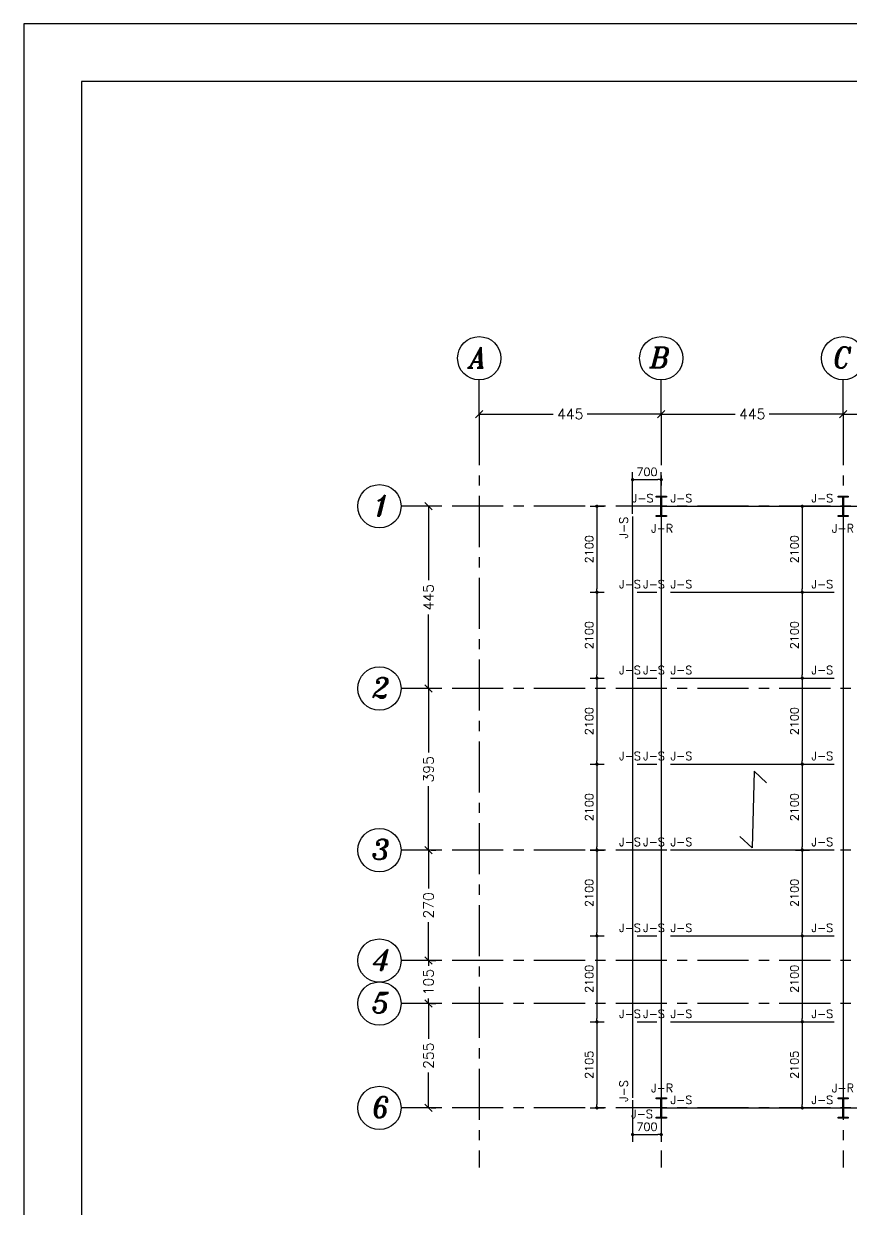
# Model space of a CAD drawing. Header units: inches. Extents: x 1387 to 2676, y -3005 to -2136.
# Drawn here: x 2545.66 to 2565.9, y -2679.38 to -2650.4 of the extents above; entities that cross this region are included whole.
import ezdxf
from ezdxf.enums import TextEntityAlignment as Align

# ---------------------------------------------------------------- set-up
doc = ezdxf.new("R2010")
doc.units = ezdxf.units.IN
doc.header["$MEASUREMENT"] = 0
doc.linetypes.add('CENTER', pattern=[2, 1.25, -0.25, 0.25, -0.25])
doc.linetypes.add('DASHDOTX2', pattern=[2, 1, -0.5, 0, -0.5])
for name, color, linetype in [('1', 1, 'Continuous'), ('3G', 3, 'Continuous'), ('6M', 6, 'Continuous'), ('AA-IPE300', 27, 'Continuous'), ('Ax', 1, 'DASHDOTX2'), ('AXE', 1, 'CENTER'), ('DIM', 8, 'Continuous'), ('lateral brace', 5, 'Continuous'), ('Layer4', 118, 'Continuous'), ('MEMBER TEXT', 7, 'Continuous'), ('text1', 255, 'Continuous')]:
    doc.layers.add(name, color=color, linetype=linetype)
doc.styles.add('ITALICT', font='italict')
doc.styles.add('ROMANS', font='ROMANS')
doc.styles.add('ROMANT', font='romant')
doc.dimstyles.new('1-100r', dxfattribs={"dimscale": 0, "dimtxt": 0.25, "dimasz": 0.18, "dimexe": 0.18, "dimexo": 0.0625, "dimgap": 0.09, "dimtad": 0, "dimdec": 0, "dimlfac": 100, "dimzin": 0, "dimdsep": 46, "dimtxsty": 'ROMANT', "dimblk": 'OBLIQUE', "dimcen": 0.09, "dimclrd": 1, "dimclre": 1, "dimclrt": 2, "dimadec": 0, "dimazin": 0, "dimtfac": 1, "dimtdec": 0, "dimtofl": 0, "dimtmove": 2, "dimatfit": 3, "dimldrblk": 'OBLIQUE', "dimfxl": 0.18, "dimtolj": 1, "dimtzin": 0, "dimarcsym": 0})
doc.dimstyles.new('Copy of 1-100', dxfattribs={"dimtxt": 0.2, "dimasz": 0.08, "dimexe": 0.18, "dimexo": 0.0625, "dimgap": 0.09, "dimtad": 1, "dimdec": 0, "dimlfac": 1000, "dimdsep": 46, "dimtxsty": 'ROMANT', "dimblk": 'DOT', "dimcen": 0.09, "dimclrd": 1, "dimclre": 1, "dimclrt": 3, "dimadec": 0, "dimazin": 0, "dimtfac": 1, "dimtdec": 0, "dimtix": 1, "dimtofl": 0, "dimtmove": 2, "dimatfit": 3, "dimldrblk": 'DOT', "dimfxl": 1, "dimtolj": 1, "dimarcsym": 0})

# ---------------------------------------------------------------- blocks, each defined once
blk = doc.blocks.new('_Oblique')
at = {"color": 0, "linetype": 'ByBlock', "lineweight": -2}
blk.add_line((-0.5, -0.5), (0.5, 0.5), dxfattribs=at)
blk = doc.blocks.new('*D387')
at = {"layer": 'Defpoints', "color": 0, "ltscale": 0.05, "transparency": 16777216}
for p in [(2556.805, -2659.94), (2561.255, -2659.94), (2561.255, -2659.94)]:
    blk.add_point(p, dxfattribs=at)
at = {"layer": 'Layer4', "color": 1, "lineweight": -2, "ltscale": 0.05, "transparency": 16777216}
for p, q in [((2556.805, -2659.877), (2556.805, -2659.76)), ((2561.255, -2659.877), (2561.255, -2659.76)), ((2556.805, -2659.94), (2558.613, -2659.94)), ((2561.255, -2659.94), (2559.447, -2659.94))]:
    blk.add_line(p, q, dxfattribs=at)
at = {"layer": 'Layer4', "color": 1, "lineweight": -2, "ltscale": 0.05, "transparency": 16777216, "xscale": 0.18, "yscale": 0.18, "zscale": 0.18, "rotation": 180}
blk.add_blockref('_Oblique', (2556.805, -2659.94), dxfattribs=at)
at = {"layer": 'Layer4', "color": 1, "lineweight": -2, "ltscale": 0.05, "transparency": 16777216, "xscale": 0.18, "yscale": 0.18, "zscale": 0.18}
blk.add_blockref('_Oblique', (2561.255, -2659.94), dxfattribs=at)
at = {"layer": 'Layer4', "color": 2, "ltscale": 0.05, "transparency": 16777216, "insert": (2559.03, -2659.94), "char_height": 0.25, "attachment_point": 5, "style": 'ROMANT'}
blk.add_mtext('\\A1;445', dxfattribs=at)
blk = doc.blocks.new('*D388')
at = {"layer": 'Defpoints', "color": 0, "ltscale": 0.05, "transparency": 16777216}
for p in [(2561.255, -2659.94), (2565.705, -2659.94), (2565.705, -2659.94)]:
    blk.add_point(p, dxfattribs=at)
at = {"layer": 'Layer4', "color": 1, "lineweight": -2, "ltscale": 0.05, "transparency": 16777216}
for p, q in [((2561.255, -2659.877), (2561.255, -2659.76)), ((2565.705, -2659.877), (2565.705, -2659.76)), ((2561.255, -2659.94), (2563.063, -2659.94)), ((2565.705, -2659.94), (2563.897, -2659.94))]:
    blk.add_line(p, q, dxfattribs=at)
at = {"layer": 'Layer4', "color": 1, "lineweight": -2, "ltscale": 0.05, "transparency": 16777216, "xscale": 0.18, "yscale": 0.18, "zscale": 0.18, "rotation": 180}
blk.add_blockref('_Oblique', (2561.255, -2659.94), dxfattribs=at)
at = {"layer": 'Layer4', "color": 1, "lineweight": -2, "ltscale": 0.05, "transparency": 16777216, "xscale": 0.18, "yscale": 0.18, "zscale": 0.18}
blk.add_blockref('_Oblique', (2565.705, -2659.94), dxfattribs=at)
at = {"layer": 'Layer4', "color": 2, "ltscale": 0.05, "transparency": 16777216, "insert": (2563.48, -2659.94), "char_height": 0.25, "attachment_point": 5, "style": 'ROMANT'}
blk.add_mtext('\\A1;445', dxfattribs=at)
blk = doc.blocks.new('*D389')
at = {"layer": 'Defpoints', "color": 0, "ltscale": 0.05, "transparency": 16777216}
for p in [(2565.705, -2659.94), (2570.155, -2659.94), (2570.155, -2659.94)]:
    blk.add_point(p, dxfattribs=at)
at = {"layer": 'Layer4', "color": 1, "lineweight": -2, "ltscale": 0.05, "transparency": 16777216}
for p, q in [((2565.705, -2659.877), (2565.705, -2659.76)), ((2570.155, -2659.877), (2570.155, -2659.76)), ((2565.705, -2659.94), (2567.513, -2659.94)), ((2570.155, -2659.94), (2568.347, -2659.94))]:
    blk.add_line(p, q, dxfattribs=at)
at = {"layer": 'Layer4', "color": 1, "lineweight": -2, "ltscale": 0.05, "transparency": 16777216, "xscale": 0.18, "yscale": 0.18, "zscale": 0.18, "rotation": 180}
blk.add_blockref('_Oblique', (2565.705, -2659.94), dxfattribs=at)
at = {"layer": 'Layer4', "color": 1, "lineweight": -2, "ltscale": 0.05, "transparency": 16777216, "xscale": 0.18, "yscale": 0.18, "zscale": 0.18}
blk.add_blockref('_Oblique', (2570.155, -2659.94), dxfattribs=at)
at = {"layer": 'Layer4', "color": 2, "ltscale": 0.05, "transparency": 16777216, "insert": (2567.93, -2659.94), "char_height": 0.25, "attachment_point": 5, "style": 'ROMANT'}
blk.add_mtext('\\A1;445', dxfattribs=at)
blk = doc.blocks.new('*D374')
at = {"layer": 'Defpoints', "color": 0, "ltscale": 0.05, "transparency": 16777216}
for p in [(2555.625, -2662.195), (2555.563, -2666.647), (2555.625, -2666.647)]:
    blk.add_point(p, dxfattribs=at)
at = {"layer": 'Layer4', "color": 1, "lineweight": -2, "ltscale": 0.05, "transparency": 16777216}
for p, q in [((2555.563, -2662.195), (2555.383, -2662.195)), ((2555.563, -2662.195), (2555.563, -2664.004)), ((2555.563, -2666.647), (2555.563, -2664.838)), ((2555.563, -2666.647), (2555.383, -2666.647))]:
    blk.add_line(p, q, dxfattribs=at)
at = {"layer": 'Layer4', "color": 1, "lineweight": -2, "ltscale": 0.05, "transparency": 16777216, "xscale": 0.18, "yscale": 0.18, "zscale": 0.18}
for p, rotation in [((2555.563, -2662.195), 90), ((2555.563, -2666.647), 270)]:
    blk.add_blockref('_Oblique', p, dxfattribs=dict(at, rotation=rotation))
at = {"layer": 'Layer4', "color": 2, "ltscale": 0.05, "transparency": 16777216, "insert": (2555.563, -2664.421), "char_height": 0.25, "attachment_point": 5, "rotation": 90, "style": 'ROMANT'}
blk.add_mtext('\\A1;445', dxfattribs=at)
blk = doc.blocks.new('*D392')
at = {"layer": 'Defpoints', "color": 0, "ltscale": 0.05, "transparency": 16777216}
for p in [(2555.625, -2666.647), (2555.563, -2670.599), (2555.563, -2670.599)]:
    blk.add_point(p, dxfattribs=at)
at = {"layer": 'Layer4', "color": 1, "lineweight": -2, "ltscale": 0.05, "transparency": 16777216}
for p, q in [((2555.563, -2666.647), (2555.383, -2666.647)), ((2555.563, -2666.647), (2555.563, -2668.212)), ((2555.563, -2670.599), (2555.563, -2669.035)), ((2555.626, -2670.599), (2555.743, -2670.599))]:
    blk.add_line(p, q, dxfattribs=at)
at = {"layer": 'Layer4', "color": 1, "lineweight": -2, "ltscale": 0.05, "transparency": 16777216, "xscale": 0.18, "yscale": 0.18, "zscale": 0.18}
for p, rotation in [((2555.563, -2666.647), 90), ((2555.563, -2670.599), 270)]:
    blk.add_blockref('_Oblique', p, dxfattribs=dict(at, rotation=rotation))
at = {"layer": 'Layer4', "color": 2, "ltscale": 0.05, "transparency": 16777216, "insert": (2555.563, -2668.623), "char_height": 0.25, "attachment_point": 5, "rotation": 90, "style": 'ROMANT'}
blk.add_mtext('\\A1;395', dxfattribs=at)
blk = doc.blocks.new('*D393')
at = {"layer": 'Defpoints', "color": 0, "ltscale": 0.05, "transparency": 16777216}
for p in [(2555.563, -2673.299), (2555.563, -2674.349), (2555.563, -2674.349)]:
    blk.add_point(p, dxfattribs=at)
at = {"layer": 'Layer4', "color": 1, "lineweight": -2, "ltscale": 0.05, "transparency": 16777216}
for p, q in [((2555.563, -2673.299), (2555.563, -2673.425)), ((2555.626, -2673.299), (2555.743, -2673.299)), ((2555.563, -2674.349), (2555.563, -2674.224)), ((2555.626, -2674.349), (2555.743, -2674.349))]:
    blk.add_line(p, q, dxfattribs=at)
at = {"layer": 'Layer4', "color": 1, "lineweight": -2, "ltscale": 0.05, "transparency": 16777216, "xscale": 0.18, "yscale": 0.18, "zscale": 0.18}
for p, rotation in [((2555.563, -2673.299), 90), ((2555.563, -2674.349), 270)]:
    blk.add_blockref('_Oblique', p, dxfattribs=dict(at, rotation=rotation))
at = {"layer": 'Layer4', "color": 2, "ltscale": 0.05, "transparency": 16777216, "insert": (2555.563, -2673.824), "char_height": 0.25, "attachment_point": 5, "rotation": 90, "style": 'ROMANT'}
blk.add_mtext('\\A1;105', dxfattribs=at)
blk = doc.blocks.new('*D394')
at = {"layer": 'Defpoints', "color": 0, "ltscale": 0.05, "transparency": 16777216}
for p in [(2555.563, -2674.349), (2555.563, -2676.899), (2555.563, -2676.899)]:
    blk.add_point(p, dxfattribs=at)
at = {"layer": 'Layer4', "color": 1, "lineweight": -2, "ltscale": 0.05, "transparency": 16777216}
for p, q in [((2555.563, -2674.349), (2555.563, -2675.213)), ((2555.626, -2674.349), (2555.743, -2674.349)), ((2555.563, -2676.899), (2555.563, -2676.036)), ((2555.626, -2676.899), (2555.743, -2676.899))]:
    blk.add_line(p, q, dxfattribs=at)
at = {"layer": 'Layer4', "color": 1, "lineweight": -2, "ltscale": 0.05, "transparency": 16777216, "xscale": 0.18, "yscale": 0.18, "zscale": 0.18}
for p, rotation in [((2555.563, -2674.349), 90), ((2555.563, -2676.899), 270)]:
    blk.add_blockref('_Oblique', p, dxfattribs=dict(at, rotation=rotation))
at = {"layer": 'Layer4', "color": 2, "ltscale": 0.05, "transparency": 16777216, "insert": (2555.563, -2675.624), "char_height": 0.25, "attachment_point": 5, "rotation": 90, "style": 'ROMANT'}
blk.add_mtext('\\A1;255', dxfattribs=at)
blk = doc.blocks.new('*D371')
at = {"layer": 'Defpoints', "color": 0, "ltscale": 0.05, "transparency": 16777216}
for p in [(2555.563, -2670.599), (2555.563, -2673.299), (2555.563, -2673.299)]:
    blk.add_point(p, dxfattribs=at)
at = {"layer": 'Layer4', "color": 1, "lineweight": -2, "ltscale": 0.05, "transparency": 16777216}
for p, q in [((2555.563, -2670.599), (2555.563, -2671.538)), ((2555.626, -2670.599), (2555.743, -2670.599)), ((2555.563, -2673.299), (2555.563, -2672.361)), ((2555.626, -2673.299), (2555.743, -2673.299))]:
    blk.add_line(p, q, dxfattribs=at)
at = {"layer": 'Layer4', "color": 1, "lineweight": -2, "ltscale": 0.05, "transparency": 16777216, "xscale": 0.18, "yscale": 0.18, "zscale": 0.18}
for p, rotation in [((2555.563, -2670.599), 90), ((2555.563, -2673.299), 270)]:
    blk.add_blockref('_Oblique', p, dxfattribs=dict(at, rotation=rotation))
at = {"layer": 'Layer4', "color": 2, "ltscale": 0.05, "transparency": 16777216, "insert": (2555.563, -2671.949), "char_height": 0.25, "attachment_point": 5, "rotation": 90, "style": 'ROMANT'}
blk.add_mtext('\\A1;270', dxfattribs=at)
blk = doc.blocks.new('DOT')
at = {"layer": 'DIM', "color": 0, "linetype": 'ByBlock'}
blk.add_line((-0.5, 0), (-1, 0), dxfattribs=at)
at = {"layer": 'DIM', "color": 0, "linetype": 'ByBlock', "const_width": 0.5}
blk.add_lwpolyline([(-0.25, 0, 1), (0.25, 0, 1)], format="xyb", close=True, dxfattribs=at)
blk = doc.blocks.new('*D395')
at = {"color": 1, "lineweight": -2, "transparency": 16777216}
for p, q in [((2564.542, -2674.795), (2564.883, -2674.795)), ((2564.703, -2674.875), (2564.703, -2676.819)), ((2564.542, -2676.899), (2564.883, -2676.899))]:
    blk.add_line(p, q, dxfattribs=at)
at = {"layer": 'Defpoints', "color": 0, "transparency": 16777216}
for p in [(2564.479, -2674.795), (2564.479, -2676.899), (2564.703, -2676.899)]:
    blk.add_point(p, dxfattribs=at)
at = {"color": 1, "lineweight": -2, "transparency": 16777216, "xscale": 0.08, "yscale": 0.08, "zscale": 0.08}
for p, rotation in [((2564.703, -2674.795), 90), ((2564.703, -2676.899), 270)]:
    blk.add_blockref('DOT', p, dxfattribs=dict(at, rotation=rotation))
at = {"color": 3, "transparency": 16777216, "insert": (2564.513, -2675.847), "char_height": 0.2, "attachment_point": 5, "rotation": 90, "style": 'ROMANT'}
blk.add_mtext('\\A1;2105', dxfattribs=at)
blk = doc.blocks.new('_Dot')
at = {"layer": 'DIM', "color": 0, "lineweight": -2}
blk.add_line((-0.5, 0), (-1, 0), dxfattribs=at)
at = {"layer": 'DIM', "color": 0, "const_width": 0.5}
blk.add_lwpolyline([(-0.25, 0, 1), (0.25, 0, 1)], format="xyb", close=True, dxfattribs=at)
blk = doc.blocks.new('*D358')
at = {"color": 1, "lineweight": -2, "transparency": 16777216}
for p, q in [((2564.542, -2672.695), (2564.883, -2672.695)), ((2564.703, -2672.775), (2564.703, -2674.715)), ((2564.542, -2674.795), (2564.883, -2674.795))]:
    blk.add_line(p, q, dxfattribs=at)
at = {"layer": 'Defpoints', "color": 0, "transparency": 16777216}
for p in [(2564.479, -2672.695), (2564.479, -2674.795), (2564.703, -2674.795)]:
    blk.add_point(p, dxfattribs=at)
at = {"color": 1, "lineweight": -2, "transparency": 16777216, "xscale": 0.08, "yscale": 0.08, "zscale": 0.08}
for p, rotation in [((2564.703, -2672.695), 90), ((2564.703, -2674.795), 270)]:
    blk.add_blockref('DOT', p, dxfattribs=dict(at, rotation=rotation))
at = {"color": 3, "transparency": 16777216, "insert": (2564.513, -2673.745), "char_height": 0.2, "attachment_point": 5, "rotation": 90, "style": 'ROMANT'}
blk.add_mtext('\\A1;2100', dxfattribs=at)
blk = doc.blocks.new('*D359')
at = {"color": 1, "lineweight": -2, "transparency": 16777216}
for p, q in [((2564.542, -2670.595), (2564.883, -2670.595)), ((2564.703, -2670.675), (2564.703, -2672.615)), ((2564.542, -2672.695), (2564.883, -2672.695))]:
    blk.add_line(p, q, dxfattribs=at)
at = {"layer": 'Defpoints', "color": 0, "transparency": 16777216}
for p in [(2564.479, -2670.595), (2564.479, -2672.695), (2564.703, -2672.695)]:
    blk.add_point(p, dxfattribs=at)
at = {"color": 1, "lineweight": -2, "transparency": 16777216, "xscale": 0.08, "yscale": 0.08, "zscale": 0.08}
for p, rotation in [((2564.703, -2670.595), 90), ((2564.703, -2672.695), 270)]:
    blk.add_blockref('DOT', p, dxfattribs=dict(at, rotation=rotation))
at = {"color": 3, "transparency": 16777216, "insert": (2564.513, -2671.645), "char_height": 0.2, "attachment_point": 5, "rotation": 90, "style": 'ROMANT'}
blk.add_mtext('\\A1;2100', dxfattribs=at)
blk = doc.blocks.new('*D366')
at = {"color": 1, "lineweight": -2, "transparency": 16777216}
for p, q in [((2564.542, -2668.499), (2564.883, -2668.499)), ((2564.703, -2668.579), (2564.703, -2670.519)), ((2564.542, -2670.599), (2564.883, -2670.599))]:
    blk.add_line(p, q, dxfattribs=at)
at = {"layer": 'Defpoints', "color": 0, "transparency": 16777216}
for p in [(2564.479, -2668.499), (2564.479, -2670.599), (2564.703, -2670.599)]:
    blk.add_point(p, dxfattribs=at)
at = {"color": 1, "lineweight": -2, "transparency": 16777216, "xscale": 0.08, "yscale": 0.08, "zscale": 0.08}
for p, rotation in [((2564.703, -2668.499), 90), ((2564.703, -2670.599), 270)]:
    blk.add_blockref('DOT', p, dxfattribs=dict(at, rotation=rotation))
at = {"color": 3, "transparency": 16777216, "insert": (2564.513, -2669.549), "char_height": 0.2, "attachment_point": 5, "rotation": 90, "style": 'ROMANT'}
blk.add_mtext('\\A1;2100', dxfattribs=at)
blk = doc.blocks.new('*D367')
at = {"color": 1, "lineweight": -2, "transparency": 16777216}
for p, q in [((2564.542, -2666.395), (2564.883, -2666.395)), ((2564.703, -2666.475), (2564.703, -2668.415)), ((2564.542, -2668.495), (2564.883, -2668.495))]:
    blk.add_line(p, q, dxfattribs=at)
at = {"layer": 'Defpoints', "color": 0, "transparency": 16777216}
for p in [(2564.479, -2666.395), (2564.479, -2668.495), (2564.703, -2668.495)]:
    blk.add_point(p, dxfattribs=at)
at = {"color": 1, "lineweight": -2, "transparency": 16777216, "xscale": 0.08, "yscale": 0.08, "zscale": 0.08}
for p, rotation in [((2564.703, -2666.395), 90), ((2564.703, -2668.495), 270)]:
    blk.add_blockref('DOT', p, dxfattribs=dict(at, rotation=rotation))
at = {"color": 3, "transparency": 16777216, "insert": (2564.513, -2667.445), "char_height": 0.2, "attachment_point": 5, "rotation": 90, "style": 'ROMANT'}
blk.add_mtext('\\A1;2100', dxfattribs=at)
blk = doc.blocks.new('*D368')
at = {"color": 1, "lineweight": -2, "transparency": 16777216}
for p, q in [((2564.542, -2664.295), (2564.883, -2664.295)), ((2564.703, -2664.375), (2564.703, -2666.315)), ((2564.542, -2666.395), (2564.883, -2666.395))]:
    blk.add_line(p, q, dxfattribs=at)
at = {"layer": 'Defpoints', "color": 0, "transparency": 16777216}
for p in [(2564.479, -2664.295), (2564.479, -2666.395), (2564.703, -2666.395)]:
    blk.add_point(p, dxfattribs=at)
at = {"color": 1, "lineweight": -2, "transparency": 16777216, "xscale": 0.08, "yscale": 0.08, "zscale": 0.08}
for p, rotation in [((2564.703, -2664.295), 90), ((2564.703, -2666.395), 270)]:
    blk.add_blockref('DOT', p, dxfattribs=dict(at, rotation=rotation))
at = {"color": 3, "transparency": 16777216, "insert": (2564.513, -2665.345), "char_height": 0.2, "attachment_point": 5, "rotation": 90, "style": 'ROMANT'}
blk.add_mtext('\\A1;2100', dxfattribs=at)
blk = doc.blocks.new('*D399')
at = {"color": 1, "lineweight": -2, "transparency": 16777216}
for p, q in [((2560.555, -2662.382), (2560.555, -2661.364)), ((2561.255, -2662.382), (2561.255, -2661.364)), ((2560.635, -2661.544), (2561.175, -2661.544))]:
    blk.add_line(p, q, dxfattribs=at)
at = {"layer": 'Defpoints', "color": 0, "transparency": 16777216}
for p in [(2561.255, -2661.544), (2560.555, -2662.445), (2561.255, -2662.445)]:
    blk.add_point(p, dxfattribs=at)
at = {"color": 1, "lineweight": -2, "transparency": 16777216, "xscale": 0.08, "yscale": 0.08, "zscale": 0.08, "rotation": 180}
blk.add_blockref('DOT', (2560.555, -2661.544), dxfattribs=at)
at = {"color": 1, "lineweight": -2, "transparency": 16777216, "xscale": 0.08, "yscale": 0.08, "zscale": 0.08}
blk.add_blockref('DOT', (2561.255, -2661.544), dxfattribs=at)
at = {"color": 3, "transparency": 16777216, "insert": (2560.905, -2661.354), "char_height": 0.2, "attachment_point": 5, "style": 'ROMANT'}
blk.add_mtext('\\A1;700', dxfattribs=at)
blk = doc.blocks.new('*D400')
at = {"color": 1, "lineweight": -2, "transparency": 16777216}
for p, q in [((2560.555, -2676.712), (2560.555, -2677.73)), ((2561.255, -2676.712), (2561.255, -2677.73)), ((2560.635, -2677.55), (2561.175, -2677.55))]:
    blk.add_line(p, q, dxfattribs=at)
at = {"layer": 'Defpoints', "color": 0, "transparency": 16777216}
for p in [(2560.555, -2676.649), (2561.255, -2676.649), (2561.255, -2677.55)]:
    blk.add_point(p, dxfattribs=at)
at = {"color": 1, "lineweight": -2, "transparency": 16777216, "xscale": 0.08, "yscale": 0.08, "zscale": 0.08, "rotation": 180}
blk.add_blockref('DOT', (2560.555, -2677.55), dxfattribs=at)
at = {"color": 1, "lineweight": -2, "transparency": 16777216, "xscale": 0.08, "yscale": 0.08, "zscale": 0.08}
blk.add_blockref('DOT', (2561.255, -2677.55), dxfattribs=at)
at = {"color": 3, "transparency": 16777216, "insert": (2560.905, -2677.36), "char_height": 0.2, "attachment_point": 5, "style": 'ROMANT'}
blk.add_mtext('\\A1;700', dxfattribs=at)
blk = doc.blocks.new('*D510')
at = {"color": 1, "lineweight": -2, "transparency": 16777216}
for p, q in [((2564.542, -2662.195), (2564.883, -2662.195)), ((2564.703, -2662.275), (2564.703, -2664.215)), ((2564.542, -2664.295), (2564.883, -2664.295))]:
    blk.add_line(p, q, dxfattribs=at)
at = {"layer": 'Defpoints', "color": 0, "transparency": 16777216}
for p in [(2564.479, -2662.195), (2564.479, -2664.295), (2564.703, -2664.295)]:
    blk.add_point(p, dxfattribs=at)
at = {"color": 1, "lineweight": -2, "transparency": 16777216, "xscale": 0.08, "yscale": 0.08, "zscale": 0.08}
for p, rotation in [((2564.703, -2662.195), 90), ((2564.703, -2664.295), 270)]:
    blk.add_blockref('DOT', p, dxfattribs=dict(at, rotation=rotation))
at = {"color": 3, "transparency": 16777216, "insert": (2564.513, -2663.245), "char_height": 0.2, "attachment_point": 5, "rotation": 90, "style": 'ROMANT'}
blk.add_mtext('\\A1;2100', dxfattribs=at)
blk = doc.blocks.new('*D532')
at = {"color": 1, "lineweight": -2, "transparency": 16777216}
for p, q in [((2559.52, -2674.795), (2559.862, -2674.795)), ((2559.682, -2674.875), (2559.682, -2676.819)), ((2559.52, -2676.899), (2559.862, -2676.899))]:
    blk.add_line(p, q, dxfattribs=at)
at = {"layer": 'Defpoints', "color": 0, "transparency": 16777216}
for p in [(2559.458, -2674.795), (2559.458, -2676.899), (2559.682, -2676.899)]:
    blk.add_point(p, dxfattribs=at)
at = {"color": 1, "lineweight": -2, "transparency": 16777216, "xscale": 0.08, "yscale": 0.08, "zscale": 0.08}
for p, rotation in [((2559.682, -2674.795), 90), ((2559.682, -2676.899), 270)]:
    blk.add_blockref('DOT', p, dxfattribs=dict(at, rotation=rotation))
at = {"color": 3, "transparency": 16777216, "insert": (2559.492, -2675.847), "char_height": 0.2, "attachment_point": 5, "rotation": 90, "style": 'ROMANT'}
blk.add_mtext('\\A1;2105', dxfattribs=at)
blk = doc.blocks.new('*D533')
at = {"color": 1, "lineweight": -2, "transparency": 16777216}
for p, q in [((2559.52, -2672.695), (2559.862, -2672.695)), ((2559.682, -2672.775), (2559.682, -2674.715)), ((2559.52, -2674.795), (2559.862, -2674.795))]:
    blk.add_line(p, q, dxfattribs=at)
at = {"layer": 'Defpoints', "color": 0, "transparency": 16777216}
for p in [(2559.458, -2672.695), (2559.458, -2674.795), (2559.682, -2674.795)]:
    blk.add_point(p, dxfattribs=at)
at = {"color": 1, "lineweight": -2, "transparency": 16777216, "xscale": 0.08, "yscale": 0.08, "zscale": 0.08}
for p, rotation in [((2559.682, -2672.695), 90), ((2559.682, -2674.795), 270)]:
    blk.add_blockref('DOT', p, dxfattribs=dict(at, rotation=rotation))
at = {"color": 3, "transparency": 16777216, "insert": (2559.492, -2673.745), "char_height": 0.2, "attachment_point": 5, "rotation": 90, "style": 'ROMANT'}
blk.add_mtext('\\A1;2100', dxfattribs=at)
blk = doc.blocks.new('*D534')
at = {"color": 1, "lineweight": -2, "transparency": 16777216}
for p, q in [((2559.52, -2670.595), (2559.862, -2670.595)), ((2559.682, -2670.675), (2559.682, -2672.615)), ((2559.52, -2672.695), (2559.862, -2672.695))]:
    blk.add_line(p, q, dxfattribs=at)
at = {"layer": 'Defpoints', "color": 0, "transparency": 16777216}
for p in [(2559.458, -2670.595), (2559.458, -2672.695), (2559.682, -2672.695)]:
    blk.add_point(p, dxfattribs=at)
at = {"color": 1, "lineweight": -2, "transparency": 16777216, "xscale": 0.08, "yscale": 0.08, "zscale": 0.08}
for p, rotation in [((2559.682, -2670.595), 90), ((2559.682, -2672.695), 270)]:
    blk.add_blockref('DOT', p, dxfattribs=dict(at, rotation=rotation))
at = {"color": 3, "transparency": 16777216, "insert": (2559.492, -2671.645), "char_height": 0.2, "attachment_point": 5, "rotation": 90, "style": 'ROMANT'}
blk.add_mtext('\\A1;2100', dxfattribs=at)
blk = doc.blocks.new('*D535')
at = {"color": 1, "lineweight": -2, "transparency": 16777216}
for p, q in [((2559.52, -2668.499), (2559.862, -2668.499)), ((2559.682, -2668.579), (2559.682, -2670.519)), ((2559.52, -2670.599), (2559.862, -2670.599))]:
    blk.add_line(p, q, dxfattribs=at)
at = {"layer": 'Defpoints', "color": 0, "transparency": 16777216}
for p in [(2559.458, -2668.499), (2559.458, -2670.599), (2559.682, -2670.599)]:
    blk.add_point(p, dxfattribs=at)
at = {"color": 1, "lineweight": -2, "transparency": 16777216, "xscale": 0.08, "yscale": 0.08, "zscale": 0.08}
for p, rotation in [((2559.682, -2668.499), 90), ((2559.682, -2670.599), 270)]:
    blk.add_blockref('DOT', p, dxfattribs=dict(at, rotation=rotation))
at = {"color": 3, "transparency": 16777216, "insert": (2559.492, -2669.549), "char_height": 0.2, "attachment_point": 5, "rotation": 90, "style": 'ROMANT'}
blk.add_mtext('\\A1;2100', dxfattribs=at)
blk = doc.blocks.new('*D536')
at = {"color": 1, "lineweight": -2, "transparency": 16777216}
for p, q in [((2559.52, -2666.395), (2559.862, -2666.395)), ((2559.682, -2666.475), (2559.682, -2668.415)), ((2559.52, -2668.495), (2559.862, -2668.495))]:
    blk.add_line(p, q, dxfattribs=at)
at = {"layer": 'Defpoints', "color": 0, "transparency": 16777216}
for p in [(2559.458, -2666.395), (2559.458, -2668.495), (2559.682, -2668.495)]:
    blk.add_point(p, dxfattribs=at)
at = {"color": 1, "lineweight": -2, "transparency": 16777216, "xscale": 0.08, "yscale": 0.08, "zscale": 0.08}
for p, rotation in [((2559.682, -2666.395), 90), ((2559.682, -2668.495), 270)]:
    blk.add_blockref('DOT', p, dxfattribs=dict(at, rotation=rotation))
at = {"color": 3, "transparency": 16777216, "insert": (2559.492, -2667.445), "char_height": 0.2, "attachment_point": 5, "rotation": 90, "style": 'ROMANT'}
blk.add_mtext('\\A1;2100', dxfattribs=at)
blk = doc.blocks.new('*D537')
at = {"color": 1, "lineweight": -2, "transparency": 16777216}
for p, q in [((2559.52, -2664.295), (2559.862, -2664.295)), ((2559.682, -2664.375), (2559.682, -2666.315)), ((2559.52, -2666.395), (2559.862, -2666.395))]:
    blk.add_line(p, q, dxfattribs=at)
at = {"layer": 'Defpoints', "color": 0, "transparency": 16777216}
for p in [(2559.458, -2664.295), (2559.458, -2666.395), (2559.682, -2666.395)]:
    blk.add_point(p, dxfattribs=at)
at = {"color": 1, "lineweight": -2, "transparency": 16777216, "xscale": 0.08, "yscale": 0.08, "zscale": 0.08}
for p, rotation in [((2559.682, -2664.295), 90), ((2559.682, -2666.395), 270)]:
    blk.add_blockref('DOT', p, dxfattribs=dict(at, rotation=rotation))
at = {"color": 3, "transparency": 16777216, "insert": (2559.492, -2665.345), "char_height": 0.2, "attachment_point": 5, "rotation": 90, "style": 'ROMANT'}
blk.add_mtext('\\A1;2100', dxfattribs=at)
blk = doc.blocks.new('*D538')
at = {"color": 1, "lineweight": -2, "transparency": 16777216}
for p, q in [((2559.52, -2662.195), (2559.862, -2662.195)), ((2559.682, -2662.275), (2559.682, -2664.215)), ((2559.52, -2664.295), (2559.862, -2664.295))]:
    blk.add_line(p, q, dxfattribs=at)
at = {"layer": 'Defpoints', "color": 0, "transparency": 16777216}
for p in [(2559.458, -2662.195), (2559.458, -2664.295), (2559.682, -2664.295)]:
    blk.add_point(p, dxfattribs=at)
at = {"color": 1, "lineweight": -2, "transparency": 16777216, "xscale": 0.08, "yscale": 0.08, "zscale": 0.08}
for p, rotation in [((2559.682, -2662.195), 90), ((2559.682, -2664.295), 270)]:
    blk.add_blockref('DOT', p, dxfattribs=dict(at, rotation=rotation))
at = {"color": 3, "transparency": 16777216, "insert": (2559.492, -2663.245), "char_height": 0.2, "attachment_point": 5, "rotation": 90, "style": 'ROMANT'}
blk.add_mtext('\\A1;2100', dxfattribs=at)

msp = doc.modelspace()

# ---------------------------------------------------------------- hatches: boundary and pattern name
for points in [[(2561.247586, -2661.969719), (2561.23611, -2661.969719, 0.414414444), (2561.247586, -2661.981203)], [(2561.262586, -2661.969719), (2561.274062, -2661.969719, -0.414414444), (2561.262586, -2661.981203)], [(2565.697586, -2661.969719), (2565.68611, -2661.969719, 0.414414444), (2565.697586, -2661.981203)], [(2565.712586, -2661.969719), (2565.724062, -2661.969719, -0.414414444), (2565.712586, -2661.981203)], [(2561.247586, -2662.419758), (2561.23611, -2662.419758, -0.414414444), (2561.247586, -2662.408274)], [(2561.262586, -2662.419758), (2561.274062, -2662.419758, 0.414414444), (2561.262586, -2662.408274)], [(2565.697586, -2662.419758), (2565.68611, -2662.419758, -0.414414444), (2565.697586, -2662.408274)], [(2565.712586, -2662.419758), (2565.724062, -2662.419758, 0.414414444), (2565.712586, -2662.408274)], [(2561.247586, -2676.674436), (2561.23611, -2676.674436, 0.414414444), (2561.247586, -2676.68592)], [(2561.262586, -2676.674436), (2561.274062, -2676.674436, -0.414414444), (2561.262586, -2676.68592)], [(2565.697586, -2676.674436), (2565.68611, -2676.674436, 0.414414444), (2565.697586, -2676.68592)], [(2565.712586, -2676.674436), (2565.724062, -2676.674436, -0.414414444), (2565.712586, -2676.68592)], [(2561.247586, -2677.124475), (2561.23611, -2677.124475, -0.414414444), (2561.247586, -2677.112991)], [(2561.262586, -2677.124475), (2561.274062, -2677.124475, 0.414414444), (2561.262586, -2677.112991)], [(2565.697586, -2677.124475), (2565.68611, -2677.124475, -0.414414444), (2565.697586, -2677.112991)], [(2565.712586, -2677.124475), (2565.724062, -2677.124475, 0.414414444), (2565.712586, -2677.112991)]]:
    msp.add_hatch(color=1).paths.add_polyline_path(points)

# ---------------------------------------------------------------- linework, layer by layer
at = {"color": 1, "linetype": 'Continuous'}
for p, q in [((2563.529042, -2668.668542, -0.005), (2563.475609, -2670.546503, -0.005)), ((2563.529042, -2668.668542, -0.005), (2563.826992, -2668.952299, -0.005)), ((2563.17766, -2670.262746, -0.005), (2563.475609, -2670.546503, -0.005))]:
    msp.add_line(p, q, dxfattribs=at)
at = {"layer": '1'}
msp.add_lwpolyline([(2547.078795, -2708.448994), (2628.347145, -2708.448994), (2628.347145, -2651.815997), (2547.078795, -2651.815997)], close=True, dxfattribs=at)
for centre in [(2556.805086, -2658.577056), (2561.255086, -2658.577056), (2565.705086, -2658.577056), (2554.362457, -2662.194719), (2554.362457, -2666.647077), (2554.362457, -2670.599436), (2554.362457, -2673.299436), (2554.362457, -2674.349436), (2554.362457, -2676.899436)]:
    msp.add_circle(centre, 0.53, dxfattribs=at)
at = {"layer": '3G'}
for points in [[(2561.130086, -2662.444719), (2561.130086, -2662.419719), (2561.247586, -2662.419719), (2561.247586, -2661.969719), (2561.130086, -2661.969719), (2561.130086, -2661.944719), (2561.380086, -2661.944719), (2561.380086, -2661.969719), (2561.262586, -2661.969719), (2561.262586, -2662.419719), (2561.380086, -2662.419719), (2561.380086, -2662.444719)], [(2565.580086, -2662.444719), (2565.580086, -2662.419719), (2565.697586, -2662.419719), (2565.697586, -2661.969719), (2565.580086, -2661.969719), (2565.580086, -2661.944719), (2565.830086, -2661.944719), (2565.830086, -2661.969719), (2565.712586, -2661.969719), (2565.712586, -2662.419719), (2565.830086, -2662.419719), (2565.830086, -2662.444719)], [(2561.130086, -2677.149436), (2561.130086, -2677.124436), (2561.247586, -2677.124436), (2561.247586, -2676.674436), (2561.130086, -2676.674436), (2561.130086, -2676.649436), (2561.380086, -2676.649436), (2561.380086, -2676.674436), (2561.262586, -2676.674436), (2561.262586, -2677.124436), (2561.380086, -2677.124436), (2561.380086, -2677.149436)], [(2565.580086, -2677.149436), (2565.580086, -2677.124436), (2565.697586, -2677.124436), (2565.697586, -2676.674436), (2565.580086, -2676.674436), (2565.580086, -2676.649436), (2565.830086, -2676.649436), (2565.830086, -2676.674436), (2565.712586, -2676.674436), (2565.712586, -2677.124436), (2565.830086, -2677.124436), (2565.830086, -2677.149436)]]:
    msp.add_lwpolyline(points, close=True, dxfattribs=at)
for centre, start, end in [((2561.247586, -2661.969727), 180.1579269, 270.1579269), ((2561.262586, -2661.969727), 269.8420731, 359.8420731), ((2561.262586, -2661.969727), 269.8420731, 359.8420731), ((2565.697586, -2661.969727), 180.1579269, 270.1579269), ((2565.712586, -2661.969727), 269.8420731, 359.8420731), ((2565.712586, -2661.969727), 269.8420731, 359.8420731), ((2561.247586, -2662.41975), 89.8420731, 179.8420731), ((2561.247586, -2662.41975), 89.8420731, 179.8420731), ((2561.262586, -2662.41975), 0.1579269, 90.1579269), ((2561.262586, -2662.41975), 0.1579269, 90.1579269), ((2561.262586, -2662.41975), 0.1579269, 90.1579269), ((2565.697586, -2662.41975), 89.8420731, 179.8420731), ((2565.697586, -2662.41975), 89.8420731, 179.8420731), ((2565.712586, -2662.41975), 0.1579269, 90.1579269), ((2565.712586, -2662.41975), 0.1579269, 90.1579269), ((2565.712586, -2662.41975), 0.1579269, 90.1579269), ((2561.247586, -2676.674443), 180.1579269, 270.1579269), ((2561.262586, -2676.674443), 269.8420731, 359.8420731), ((2561.262586, -2676.674443), 269.8420731, 359.8420731), ((2565.697586, -2676.674443), 180.1579269, 270.1579269), ((2565.712586, -2676.674443), 269.8420731, 359.8420731), ((2565.712586, -2676.674443), 269.8420731, 359.8420731), ((2561.247586, -2677.124467), 89.8420731, 179.8420731), ((2561.247586, -2677.124467), 89.8420731, 179.8420731), ((2561.262586, -2677.124467), 0.1579269, 90.1579269), ((2561.262586, -2677.124467), 0.1579269, 90.1579269), ((2561.262586, -2677.124467), 0.1579269, 90.1579269), ((2565.697586, -2677.124467), 89.8420731, 179.8420731), ((2565.697586, -2677.124467), 89.8420731, 179.8420731), ((2565.712586, -2677.124467), 0.1579269, 90.1579269), ((2565.712586, -2677.124467), 0.1579269, 90.1579269), ((2565.712586, -2677.124467), 0.1579269, 90.1579269)]:
    msp.add_arc(centre, 0.011476, start, end, dxfattribs=at)
at = {"layer": '6M'}
for p, q in [((2561.247586, -2662.194719), (2560.555086, -2662.194719)), ((2560.555086, -2662.444719), (2560.555086, -2676.649436)), ((2561.255086, -2662.444719), (2561.255086, -2676.649436)), ((2565.705086, -2662.444719), (2565.705086, -2676.649436)), ((2561.247586, -2676.899436), (2560.555086, -2676.899436))]:
    msp.add_line(p, q, dxfattribs=at)
at = {"layer": 'AA-IPE300', "color": 3}
for p, q in [((2561.255086, -2662.194719), (2586.421088, -2662.194719)), ((2560.669039, -2664.294719), (2561.146539, -2664.294719)), ((2561.477586, -2664.294719), (2565.482586, -2664.294719)), ((2560.669039, -2666.394719), (2561.146539, -2666.394719)), ((2561.477586, -2666.394719), (2565.482586, -2666.394719)), ((2560.669039, -2668.494719), (2561.146539, -2668.494719)), ((2561.477586, -2668.494719), (2565.482586, -2668.494719)), ((2560.669039, -2670.594719), (2561.146539, -2670.594719)), ((2561.477586, -2670.594719), (2565.482586, -2670.594719)), ((2560.669039, -2672.694719), (2561.146539, -2672.694719)), ((2561.477586, -2672.694719), (2565.482586, -2672.694719)), ((2560.669039, -2674.794719), (2561.146539, -2674.794719)), ((2561.477586, -2674.794719), (2565.482586, -2674.794719)), ((2561.255086, -2676.899436), (2586.421088, -2676.899436))]:
    msp.add_line(p, q, dxfattribs=at)
at = {"layer": 'Ax', "linetype": 'Continuous'}
for p, q in [((2556.805086, -2659.939842), (2556.805086, -2659.107056)), ((2561.255086, -2659.939842), (2561.255086, -2659.107056)), ((2565.705086, -2659.939842), (2565.705086, -2659.107056)), ((2555.725243, -2662.194719), (2554.892457, -2662.194719)), ((2555.725243, -2666.647077), (2554.892457, -2666.647077)), ((2555.725243, -2670.599436), (2554.892457, -2670.599436)), ((2555.725243, -2673.299436), (2554.892457, -2673.299436)), ((2555.725243, -2674.349436), (2554.892457, -2674.349436)), ((2555.725243, -2676.899436), (2554.892457, -2676.899436))]:
    msp.add_line(p, q, dxfattribs=at)
at = {"layer": 'AXE'}
for p, q in [((2556.805086, -2659.939842), (2556.805086, -2678.356808)), ((2561.255086, -2659.939842), (2561.255086, -2678.356808)), ((2565.705086, -2659.939842), (2565.705086, -2678.356808)), ((2589.391895, -2662.194719), (2555.725243, -2662.194719)), ((2589.391895, -2666.647077), (2555.725243, -2666.647077)), ((2589.391895, -2670.599436), (2555.725243, -2670.599436)), ((2589.391895, -2673.299436), (2555.725243, -2673.299436)), ((2589.391895, -2674.349436), (2555.725243, -2674.349436)), ((2589.391895, -2676.899436), (2555.725243, -2676.899436))]:
    msp.add_line(p, q, dxfattribs=at)
at = {"layer": 'DIM'}
msp.add_lwpolyline([(2545.66297, -2709.864819), (2629.76297, -2709.864819), (2629.76297, -2650.400172), (2545.66297, -2650.400172)], close=True, dxfattribs=at)
at = {"layer": 'lateral brace'}
msp.add_lwpolyline([(2545.66297, -2709.864819), (2629.76297, -2709.864819), (2629.76297, -2650.400172), (2545.66297, -2650.400172)], close=True, dxfattribs=at)
at = {"layer": 'Layer4'}
msp.add_lwpolyline([(2629.76297, -2650.400172), (2545.66297, -2650.400172), (2545.66297, -2709.864819), (2629.76297, -2709.864819)], close=True, dxfattribs=at)

# ---------------------------------------------------------------- texts
at = {"layer": 'MEMBER TEXT', "color": 3, "ltscale": 2, "style": 'ROMANS'}
for s, p in [('J-S', (2560.799662, -2661.997915)), ('J-S', (2561.749126, -2661.997915)), ('J-S', (2565.193836, -2661.997915)), ('J-R', (2561.274326, -2662.735471)), ('J-R', (2565.698959, -2662.735471)), ('J-S', (2560.489616, -2664.097915)), ('J-S', (2561.076575, -2664.097915)), ('J-S', (2561.749126, -2664.097915)), ('J-S', (2565.193836, -2664.097915)), ('J-S', (2560.489616, -2666.197915)), ('J-S', (2561.076575, -2666.197915)), ('J-S', (2561.749126, -2666.197915)), ('J-S', (2565.193836, -2666.197915)), ('J-S', (2560.489616, -2668.297915)), ('J-S', (2561.076575, -2668.297915)), ('J-S', (2561.749126, -2668.297915)), ('J-S', (2565.193836, -2668.297915)), ('J-S', (2560.489616, -2670.397915)), ('J-S', (2561.076575, -2670.397915)), ('J-S', (2561.749126, -2670.397915)), ('J-S', (2565.193836, -2670.397915)), ('J-S', (2560.489616, -2672.497915)), ('J-S', (2561.076575, -2672.497915)), ('J-S', (2561.749126, -2672.497915)), ('J-S', (2565.193836, -2672.497915)), ('J-S', (2560.489616, -2674.597915)), ('J-S', (2561.076575, -2674.597915)), ('J-S', (2561.749126, -2674.597915)), ('J-S', (2565.193836, -2674.597915)), ('J-R', (2561.274326, -2676.413199)), ('J-R', (2565.698959, -2676.413199)), ('J-S', (2561.749126, -2676.702632)), ('J-S', (2565.193836, -2676.702632)), ('J-S', (2560.782644, -2677.048057))]:
    msp.add_text(s, height=0.2, dxfattribs=at).set_placement(p, align=Align.MIDDLE)
for p in [(2560.335359, -2662.718495), (2560.335359, -2676.488777)]:
    msp.add_text('J-S', height=0.2, rotation=90, dxfattribs=at).set_placement(p, align=Align.MIDDLE)
at = {"layer": 'text1', "style": 'ITALICT'}
for s, p in [('A', (2556.775229, -2658.558832)), ('B', (2561.225229, -2658.558832)), ('C', (2565.675229, -2658.558832)), ('1', (2554.40142, -2662.176495)), ('2', (2554.40142, -2666.628853)), ('3', (2554.40142, -2670.581211)), ('4', (2554.40142, -2673.281211)), ('5', (2554.40142, -2674.331211)), ('6', (2554.40142, -2676.881211))]:
    msp.add_text(s, height=0.5, dxfattribs=at).set_placement(p, align=Align.MIDDLE_CENTER)

# ---------------------------------------------------------------- dimensions: what is measured, and where the dimension line sits
for base, p1, p2, picture, middle in [((2561.255086, -2661.544349), (2560.555086, -2662.444719), (2561.255086, -2662.444719), '*D399', (2560.905086, -2661.354349)), ((2561.255086, -2677.549805), (2560.555086, -2676.649436), (2561.255086, -2676.649436), '*D400', (2560.905086, -2677.359805))]:
    dim = msp.add_linear_dim(base=base, p1=p1, p2=p2, dimstyle='Copy of 1-100')
    dim.commit()
    dim.dimension.update_dxf_attribs({"geometry": picture, "text_midpoint": middle})
for base, p1, p2, picture, middle in [((2559.681718, -2664.294719), (2559.457836, -2662.194719), (2559.457836, -2664.294719), '*D538', (2559.491718, -2663.244719)), ((2564.703302, -2664.294719), (2564.47942, -2662.194719), (2564.47942, -2664.294719), '*D510', (2564.513302, -2663.244719)), ((2559.681718, -2666.394719), (2559.457836, -2664.294719), (2559.457836, -2666.394719), '*D537', (2559.491718, -2665.344719)), ((2564.703302, -2666.394719), (2564.47942, -2664.294719), (2564.47942, -2666.394719), '*D368', (2564.513302, -2665.344719)), ((2559.681718, -2668.494719), (2559.457836, -2666.394719), (2559.457836, -2668.494719), '*D536', (2559.491718, -2667.444719)), ((2564.703302, -2668.494719), (2564.47942, -2666.394719), (2564.47942, -2668.494719), '*D367', (2564.513302, -2667.444719)), ((2559.681718, -2670.599436), (2559.457836, -2668.499436), (2559.457836, -2670.599436), '*D535', (2559.491718, -2669.549436)), ((2564.703302, -2670.599436), (2564.47942, -2668.499436), (2564.47942, -2670.599436), '*D366', (2564.513302, -2669.549436)), ((2559.681718, -2672.694719), (2559.457836, -2670.594719), (2559.457836, -2672.694719), '*D534', (2559.491718, -2671.644719)), ((2564.703302, -2672.694719), (2564.47942, -2670.594719), (2564.47942, -2672.694719), '*D359', (2564.513302, -2671.644719)), ((2559.681718, -2674.794719), (2559.457836, -2672.694719), (2559.457836, -2674.794719), '*D533', (2559.491718, -2673.744719)), ((2564.703302, -2674.794719), (2564.47942, -2672.694719), (2564.47942, -2674.794719), '*D358', (2564.513302, -2673.744719)), ((2559.681718, -2676.899436), (2559.457836, -2674.794719), (2559.457836, -2676.899436), '*D532', (2559.491718, -2675.847077)), ((2564.703302, -2676.899436), (2564.47942, -2674.794719), (2564.47942, -2676.899436), '*D395', (2564.513302, -2675.847077))]:
    dim = msp.add_linear_dim(base=base, p1=p1, p2=p2, angle=90, dimstyle='Copy of 1-100')
    dim.commit()
    dim.dimension.update_dxf_attribs({"geometry": picture, "text_midpoint": middle})
at = {"layer": 'Layer4', "ltscale": 0.05}
for base, p1, p2, picture, middle in [((2561.255086, -2659.939842), (2556.805086, -2659.939842), (2561.255086, -2659.939842), '*D387', (2559.030086, -2659.939842)), ((2565.705086, -2659.939842), (2561.255086, -2659.939842), (2565.705086, -2659.939842), '*D388', (2563.480086, -2659.939842)), ((2570.155086, -2659.939842), (2565.705086, -2659.939842), (2570.155086, -2659.939842), '*D389', (2567.930086, -2659.939842))]:
    dim = msp.add_linear_dim(base=base, p1=p1, p2=p2, dimstyle='1-100r', override={"dimscale": 1, "dimtmove": 1, "dimfxl": 0.3}, dxfattribs=at)
    dim.commit()
    dim.dimension.update_dxf_attribs({"geometry": picture, "text_midpoint": middle})
for base, p1, p2, override, picture, middle in [((2555.563298, -2666.647077), (2555.625243, -2662.194719), (2555.625243, -2666.647077), {"dimscale": 1, "dimtmove": 1, "dimfxl": 0.3}, '*D374', (2555.563298, -2664.420898)), ((2555.563298, -2670.599436), (2555.625243, -2666.647077), (2555.563298, -2670.599436), {"dimscale": 1, "dimtmove": 1, "dimfxl": 0.3}, '*D392', (2555.563298, -2668.623256)), ((2555.563298, -2673.299436), (2555.563298, -2670.599436), (2555.563298, -2673.299436), {"dimscale": 1}, '*D371', (2555.563298, -2671.949436)), ((2555.563298, -2674.349436), (2555.563298, -2673.299436), (2555.563298, -2674.349436), {"dimscale": 1, "dimtmove": 1, "dimfxl": 0.3}, '*D393', (2555.563298, -2673.824436)), ((2555.563298, -2676.899436), (2555.563298, -2674.349436), (2555.563298, -2676.899436), {"dimscale": 1}, '*D394', (2555.563298, -2675.624436))]:
    dim = msp.add_linear_dim(base=base, p1=p1, p2=p2, angle=90, dimstyle='1-100r', override=override, dxfattribs=at)
    dim.commit()
    dim.dimension.update_dxf_attribs({"geometry": picture, "text_midpoint": middle})

doc.saveas('drawing.dxf')
